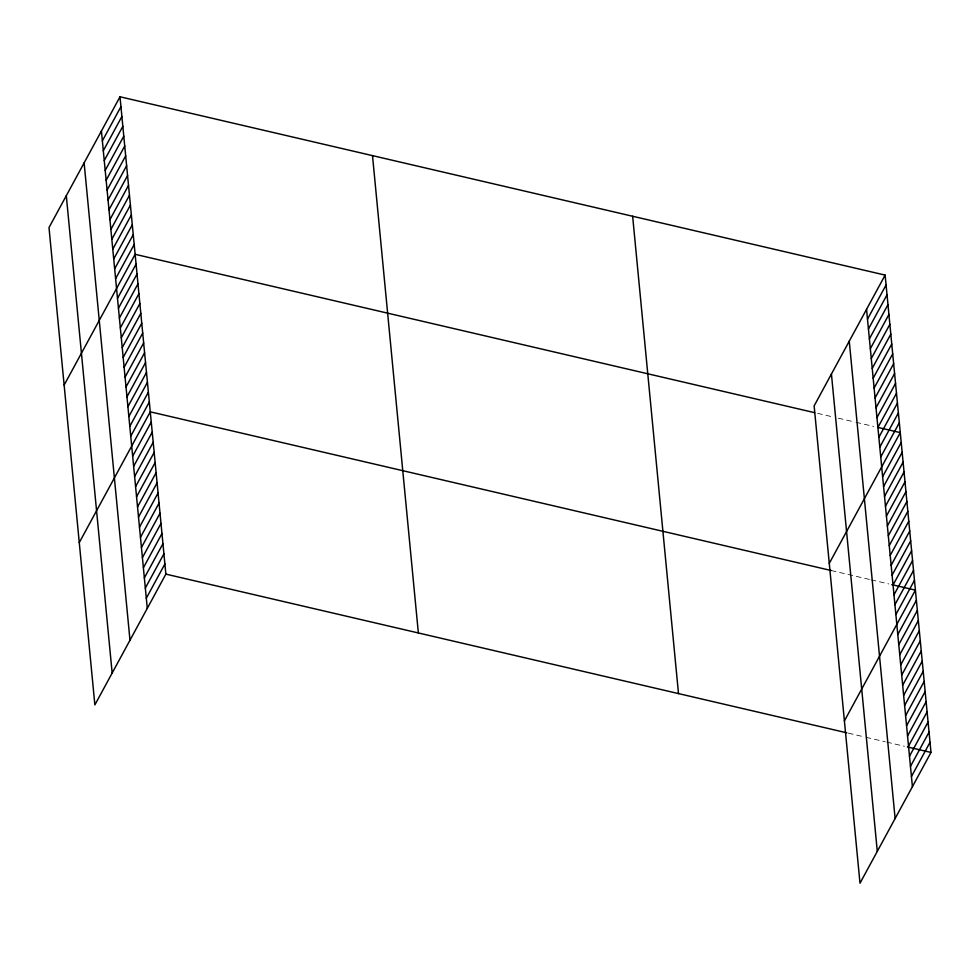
<?xml version="1.0" encoding="UTF-8"?>
<svg xmlns="http://www.w3.org/2000/svg" width="980" height="980" viewBox="0 0 980 980"><rect width="100%" height="100%" fill="white"/><g stroke="black" fill="none" stroke-linecap="round" stroke-linejoin="round"><path stroke-width="0.73" stroke-dasharray="4.9 3.68" d="M817.577 413.352L832.351 416.794M838.255 418.166L854.499 421.951M855.969 422.294L873.695 426.423M831.236 570.532L869.628 579.474M871.11 579.817L888.823 583.945M848.313 733.163L864.556 736.948M866.026 737.291L885.222 741.762M886.704 742.117L904.418 746.245"/><path stroke-width="1.47" d="M120.001 96.787L49 227.568L94.864 704.902L165.865 574.121L120.001 96.787L885.136 275.098L931 752.432L859.999 883.213L814.135 405.879L885.136 275.098M102.361 140.863L120.957 106.636M103.317 150.712L121.9 116.485M104.26 160.561L122.843 126.322M105.203 170.398L123.786 136.171M106.146 180.246L124.73 146.02M107.09 190.096L125.685 155.857M108.045 199.932L126.628 165.706M108.988 209.781L127.572 175.555M109.931 219.63L128.515 185.392M110.875 229.467L129.47 195.24M111.83 239.316L130.413 205.089M112.774 249.165L131.357 214.926M113.717 259.002L132.3 224.775M114.66 268.851L133.243 234.624M115.603 278.7L134.199 244.461M64.141 385.079L135.142 254.31L814.625 412.666M117.502 298.386L136.085 264.159M118.445 308.235L137.029 273.996M119.389 318.071L137.984 283.845M120.344 327.92L138.927 293.694M121.287 337.769L139.871 303.531M122.231 347.606L140.814 313.38M123.174 357.455L141.757 323.229M124.117 367.304L142.713 333.065M125.073 377.141L143.656 342.914M126.016 386.99L144.599 352.763M126.959 396.839L145.542 362.6M127.902 406.676L146.498 372.449M128.858 416.524L147.441 382.298M129.801 426.374L148.384 392.135M130.744 436.223L149.328 401.984M79.27 542.601L150.271 411.833L831.236 570.532M132.668 456.202L151.251 421.976M133.635 466.345L152.231 432.119M134.615 476.488L153.199 442.262M135.583 486.631L154.179 452.405M136.563 496.774L155.146 462.548M137.543 506.917L156.126 472.691M138.511 517.06L157.094 482.834M139.491 527.203L158.074 492.977M140.459 537.346L159.054 503.12M141.439 547.489L160.022 513.263M142.406 557.632L161.002 523.406M143.386 567.775L161.97 533.549M144.354 577.931L162.95 543.692M145.334 588.074L163.917 553.835M146.314 598.216L164.897 563.978M867.496 319.174L886.079 284.947M868.439 329.023L887.023 294.796M869.383 338.872L887.978 304.633M870.338 348.709L888.921 314.482M871.281 358.558L889.865 324.331M872.225 368.407L890.808 334.168M873.168 378.255L891.751 344.017M874.111 388.092L892.707 353.866M875.067 397.941L893.65 363.702M876.01 407.79L894.593 373.552M876.953 417.627L895.536 383.401M877.896 427.476L896.492 393.237M878.852 437.325L897.435 403.086M879.795 447.162L898.378 412.935M880.738 457.011L899.322 422.772M829.264 563.402L900.265 432.621L878.117 427.464M882.625 476.697L901.22 442.47M883.58 486.546L902.164 452.307M884.524 496.395L903.107 462.156M885.467 506.231L904.05 472.005M886.41 516.08L905.005 481.841M887.366 525.929L905.949 491.691M888.309 535.766L906.892 501.54M889.252 545.615L907.835 511.376M890.195 555.464L908.779 521.225M891.139 565.301L909.734 531.074M892.094 575.15L910.677 540.911M893.037 584.999L911.62 550.76M893.981 594.836L912.564 560.609M894.924 604.685L913.519 570.458M895.879 614.534L914.463 580.295M844.405 720.913L915.406 590.144L891.776 584.631M897.79 634.513L916.386 600.287M898.77 644.656L917.354 610.43M899.738 654.799L918.334 620.573M900.718 664.942L919.301 630.716M901.698 675.085L920.281 640.859M902.666 685.228L921.249 651.002M903.646 695.384L922.229 661.145M904.614 705.527L923.209 671.288M905.594 715.67L924.177 681.431M906.561 725.812L925.157 691.574M907.541 735.956L926.125 701.717M908.509 746.098L927.105 711.86M909.489 756.242L928.072 722.003M910.469 766.385L929.052 732.146M911.437 776.528L930.02 742.289M165.865 574.121L846.83 732.82M907.37 746.932L931 752.432M866.553 309.337L912.417 786.67M849.256 341.199L895.12 818.533M831.432 374.017L877.296 851.351M632.639 216.262L678.503 693.595M372.498 155.636L418.362 632.97M101.418 131.026L147.282 608.36M84.121 162.876L129.985 640.21M66.297 195.706L112.161 673.039"/></g></svg>
